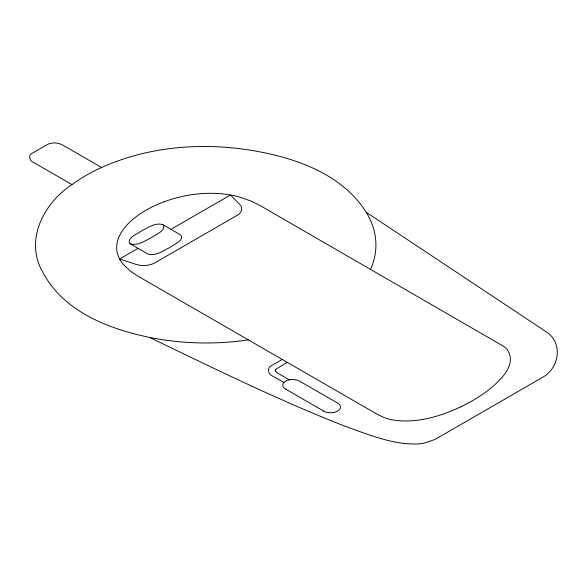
<?xml version="1.0" encoding="UTF-8"?>
<svg xmlns="http://www.w3.org/2000/svg" width="587" height="587" viewBox="0 0 587 587"><rect width="100%" height="100%" fill="white"/><g stroke="black" fill="none" stroke-linecap="round" stroke-linejoin="round"><path stroke-width="0.88" d="M275.861 369.238L287.263 362.348M149.582 337.408C214.02 368.445 278.319 400.114 344.965 426.228C368.313 434.468 392.233 444.697 417.46 443.977A29.776 17.192 0 0 0 425.201 442.825L435.055 439.421L542.968 377.125C558.773 368.137 563.028 344.76 547.994 332.983L366.259 212.303C342.236 174.126 296.171 158.086 253.804 150.756C202.904 142.054 148.995 146.156 101.595 167.508A169.892 98.088 0 0 0 71.988 184.604C43.687 203.073 24.111 240.479 42.976 272.478C63.594 311.638 108.588 328.918 149.582 337.408A169.892 98.088 0 0 0 248.345 339.88M138.055 248.345L119.616 258.992L135.575 264.231C142.076 266.417 149.531 265.97 155.496 262.477L236.48 215.722C241.037 213.976 244.016 207.739 239.518 204.217L230.449 195.001L170.971 229.341M282.237 359.442L272.662 364.967C266.153 367.11 267.907 374.888 273.681 376.612L283.991 382.563M460.934 406.784C439.788 416.579 416 423.836 392.527 419.896A36.519 21.081 0 0 1 383.942 417.504L377.705 414.561L138.011 276.176L130.424 271.135L123.402 264.517A66.522 38.404 0 0 1 116.864 250.627C115.353 238.792 122.977 228.123 131.393 220.646A109.732 63.352 0 0 1 164.044 201.818M164.03 201.803C181.339 195.412 199.962 192.389 218.393 193.556A66.382 38.324 0 0 1 240.017 197.188L251.485 201.246L260.21 205.626L503.639 346.33A30.443 17.573 0 0 1 507.322 349.757C517.448 364.879 500.051 380.625 489.14 389.504A167.589 96.76 0 0 1 460.927 406.776M162.959 224.718C155.284 222.128 147.704 227.91 141.093 231.095C137.703 233.986 125.823 238.073 130.05 243.722L147.799 253.973C155.474 256.563 163.054 250.774 169.672 247.597C173.07 244.691 184.92 240.633 180.715 234.969L162.959 224.718C167.185 230.368 155.298 234.448 151.916 237.346C145.297 240.523 137.718 246.305 130.05 243.722M101.595 167.508L63.638 145.591C58.487 142.399 51.597 141.849 46.336 145.106L33.188 152.701C27.618 154.528 29.064 161.205 34.031 162.687L71.988 184.604M289.369 379.855L278.216 373.405L275.773 371.417A5.819 3.361 0 0 1 275.508 371.006M285.752 389.174L323.642 411.054M275.428 371.021A4.248 2.451 0 0 1 275.802 369.223M366.259 212.303A169.892 98.088 0 0 1 370.551 269.33M323.584 411.083A9.876 5.701 0 0 0 337.613 411.12A9.876 5.701 0 0 0 337.554 403.02L299.605 381.176A9.876 5.701 0 0 0 285.634 381.11A9.876 5.701 0 0 0 285.693 389.21"/></g></svg>
